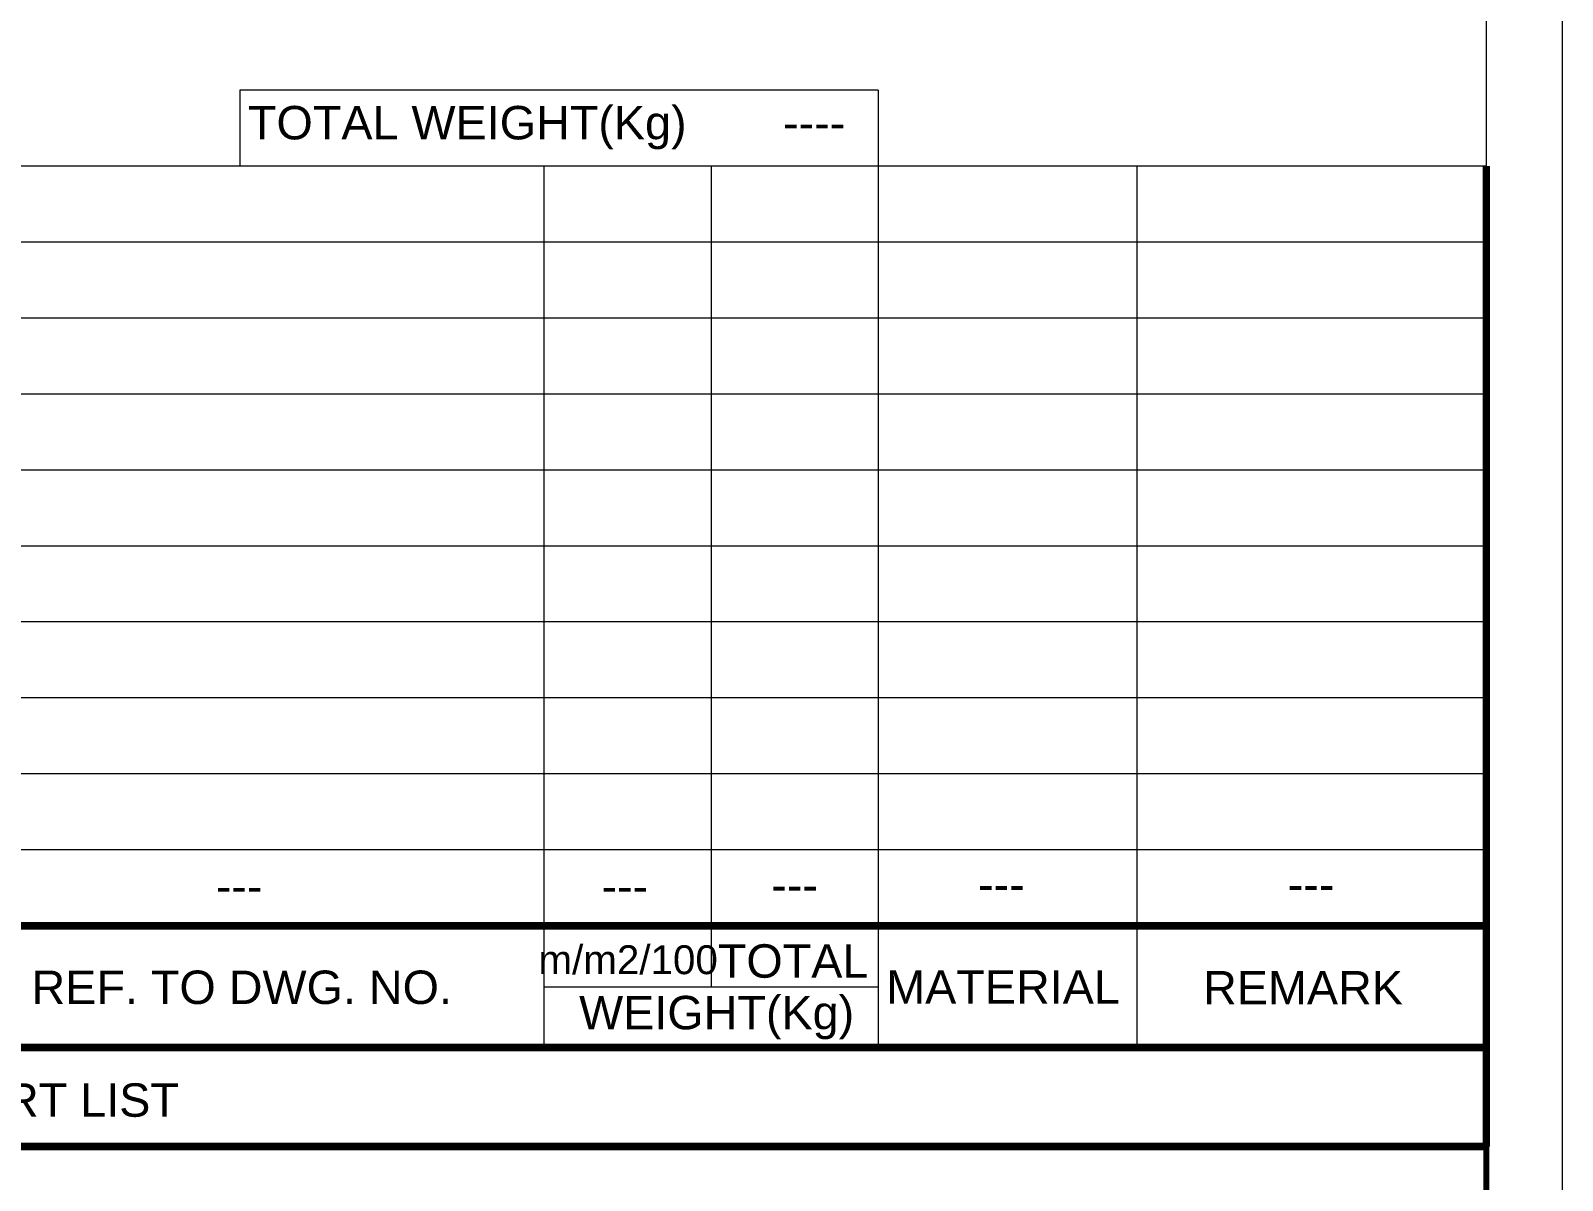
# Model space of a CAD drawing. Header units: inches. Extents: x -350577 to -266477, y -437959 to -377535.
# Drawn here: x -267204.2 to -267103.5, y -437882 to -437806.4 of the extents above; entities that cross this region are included whole.
import ezdxf
from ezdxf.enums import TextEntityAlignment as Align

# ---------------------------------------------------------------- set-up
doc = ezdxf.new("R2010")
doc.units = ezdxf.units.IN
doc.header["$MEASUREMENT"] = 0
doc.layers.add('AZ_Title Line', color=91, linetype='Continuous', lineweight=9)
doc.layers.add('title', color=7, linetype='Continuous', lineweight=15)
doc.styles.get("Standard").update_dxf_attribs({"font": 'arial.ttf'})

msp = doc.modelspace()

# ---------------------------------------------------------------- linework, layer by layer
at = {"layer": 'AZ_Title Line'}
for points in [[(-267103.46, -437661.8), (-267523.46, -437661.8), (-267523.46, -437958.8), (-267103.46, -437958.8)], [(-267108.46, -437666.8), (-267518.46, -437666.8), (-267518.46, -437953.8), (-267108.46, -437953.8)]]:
    msp.add_lwpolyline(points, close=True, dxfattribs=at)
at = {"layer": 'title'}
for p, q in [((-267148.46, -437810.28), (-267190.46, -437810.28)), ((-267190.46, -437810.28), (-267190.46, -437815.28)), ((-267148.46, -437810.28), (-267148.46, -437873.28)), ((-267108.46, -437815.28), (-267287.46, -437815.28)), ((-267170.46, -437815.28), (-267170.46, -437873.28)), ((-267159.46, -437815.28), (-267159.46, -437865.28)), ((-267131.46, -437815.28), (-267131.46, -437873.28)), ((-267108.46, -437820.28), (-267287.46, -437820.28)), ((-267108.46, -437825.28), (-267287.46, -437825.28)), ((-267108.46, -437830.28), (-267287.46, -437830.28)), ((-267108.46, -437835.28), (-267287.46, -437835.28)), ((-267108.46, -437840.28), (-267287.46, -437840.28)), ((-267108.46, -437845.28), (-267287.46, -437845.28)), ((-267108.46, -437850.28), (-267287.46, -437850.28)), ((-267108.46, -437855.28), (-267287.46, -437855.28)), ((-267108.46, -437860.28), (-267287.46, -437860.28)), ((-267159.46, -437865.28), (-267159.46, -437869.28)), ((-267170.46, -437869.28), (-267148.46, -437869.28))]:
    msp.add_line(p, q, dxfattribs=at)
for points, const_width in [([(-267108.46, -437879.8), (-267108.46, -437815.28)], 0.5), ([(-267108.46, -437898.3), (-267108.46, -437849.91)], 0.375), ([(-267108.46, -437865.28), (-267287.46, -437865.28)], 0.5), ([(-267108.46, -437873.28), (-267287.46, -437873.28)], 0.5), ([(-267108.46, -437879.8), (-267287.46, -437879.8)], 0.5)]:
    msp.add_lwpolyline(points, dxfattribs=dict(at, const_width=const_width))

# ---------------------------------------------------------------- texts
msp.add_text('TOTAL WEIGHT(Kg)', height=2.2, dxfattribs=at).set_placement((-267189.92, -437813.52))
msp.add_text('----', height=2.2, dxfattribs=at).set_placement((-267150.63, -437813.52), align=Align.RIGHT)
for s, height, p in [('---', 2.2, (-267190.5, -437862.66)), ('---', 2.2, (-267165.13, -437862.66)), ('---', 2.2, (-267153.96, -437862.58)), ('---', 2.2, (-267140.36, -437862.54)), ('---', 2.2, (-267119.99, -437862.54)), ('m/m2/100', 1.9, (-267164.91, -437867.47)), ('TOTAL', 2.2, (-267154.06, -437867.59)), ('REF. TO DWG. NO.', 2.2, (-267190.33, -437869.32)), ('MATERIAL', 2.2, (-267140.25, -437869.3)), ('REMARK', 2.2, (-267120.52, -437869.35)), ('WEIGHT(Kg)', 2.2, (-267159.09, -437871.26)), ('PART LIST', 2.2, (-267202.23, -437876.74))]:
    msp.add_text(s, height=height, dxfattribs=at).set_placement(p, align=Align.MIDDLE)

doc.saveas('drawing.dxf')
